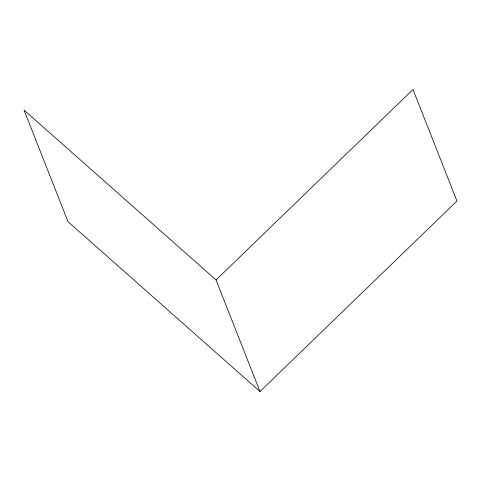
<?xml version="1.0" encoding="UTF-8"?>
<svg xmlns="http://www.w3.org/2000/svg" width="481" height="481" viewBox="0 0 481 481"><rect width="100%" height="100%" fill="white"/><g stroke="black" fill="none" stroke-linecap="round" stroke-linejoin="round"><path stroke-width="0.72" d="M216.053 279.96L412.999 89.472L456.95 201.04L260.005 391.528L68.001 221.675L24.05 110.107L216.053 279.96L260.005 391.528"/></g></svg>
